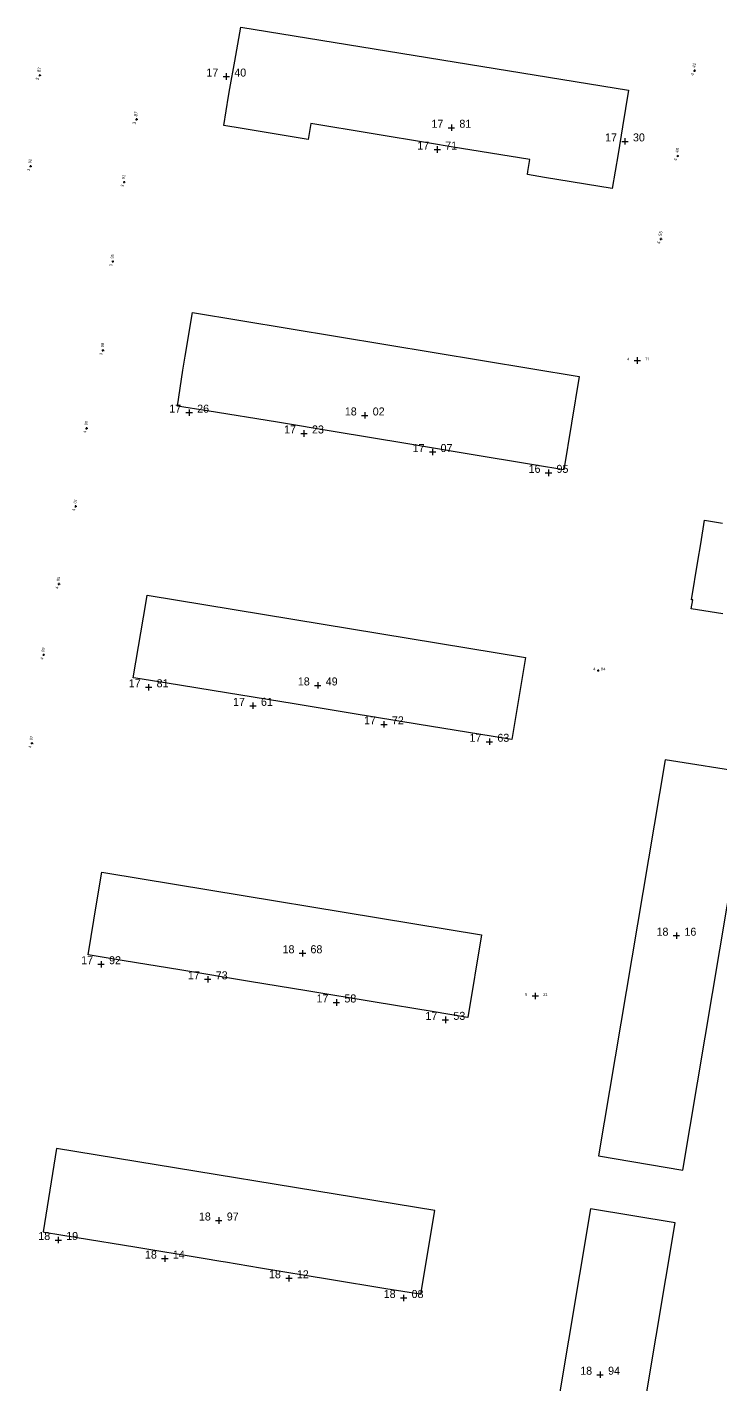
# Model space of a CAD drawing. Header units: inches. Extents: x 254505 to 255520, y 808954 to 809980.
# Drawn here: x 255218.8 to 255305.5, y 809596.8 to 809766.4 of the extents above; entities that cross this region are included whole.
import ezdxf
from ezdxf.enums import TextEntityAlignment as Align

# ---------------------------------------------------------------- set-up
doc = ezdxf.new("R2010")
doc.units = ezdxf.units.IN
doc.header["$MEASUREMENT"] = 0
for name, color, linetype in [('building levels', 6, 'Continuous'), ('orig buildings', 3, 'Continuous'), ('street levels', 5, 'Continuous')]:
    doc.layers.add(name, color=color, linetype=linetype)
doc.styles.add('hebtxt', font='hebtxt')

# ---------------------------------------------------------------- blocks, each defined once
blk = doc.blocks.new('1505')
for points in [[(-0.4, 0), (0.4, 0)], [(0, 0.4), (0, -0.4)]]:
    blk.add_lwpolyline(points)
at = {"style": 'hebtxt'}
blk.add_attdef('METER', text='', height=2, dxfattribs=at).set_placement((-1, 0), align=Align.RIGHT)
blk.add_attdef('CENTIMETER', (1, 0), '', height=2, dxfattribs=at)
blk = doc.blocks.new('1503')
for points in [[(-0.4, 0), (0.4, 0)], [(0, 0.4), (0, -0.4)]]:
    blk.add_lwpolyline(points)
at = {"style": 'hebtxt'}
blk.add_attdef('METER', text='', height=2, dxfattribs=at).set_placement((-1, 0), align=Align.RIGHT)
blk.add_attdef('CENTIMETER', (1, 0), '', height=2, dxfattribs=at)

msp = doc.modelspace()

# ---------------------------------------------------------------- linework, layer by layer
at = {"layer": 'orig buildings'}
for points, elevation in [([(255298.55, 809674.86), (255290.24, 809625.38), (255300.77, 809623.61), (255309.1, 809673.18), (255298.55, 809674.86)], 19.53), ([(255291.53, 809567.59), (255299.82, 809617), (255289.22, 809618.78), (255280.92, 809569.31), (255291.53, 809567.59)], 19.83)]:
    msp.add_lwpolyline(points, close=True, dxfattribs=dict(at, elevation=elevation))
msp.add_lwpolyline([(255268.03, 809608.11), (255269.75, 809618.54), (255222.49, 809626.29), (255220.79, 809615.9), (255220.97, 809615.87), (255225.08, 809615.19), (255232.27, 809614), (255240.81, 809612.6), (255243.01, 809612.23), (255243.59, 809612.14), (255247.98, 809611.41), (255256.6, 809609.99), (255263.65, 809608.83), (255267.87, 809608.13), (255268.03, 809608.11)], close=True, dxfattribs=at)
for points in [[(255293.97, 809758.53, 18.95), (255293.22, 809753.96, 18.98), (255292.66, 809750.59, 19), (255291.94, 809746.24, 19.02), (255283.49, 809747.63, 18.92), (255281.33, 809747.99, 18.9), (255281.39, 809748.35, 18.88), (255281.64, 809749.85, 18.81), (255271.82, 809751.47, 18.91), (255269.35, 809751.88, 18.94), (255254.25, 809754.37, 19.09), (255253.92, 809752.37, 19.22), (255245.67, 809753.73, 19.16), (255243.4, 809754.11, 19.15), (255243.99, 809757.79, 19.15), (255244.14, 809758.75, 19.15), (255244.76, 809762.14, 19.15), (255245.53, 809766.4, 19.15), (255293.97, 809758.53, 18.95)], [(255287.82, 809722.74, 19.09), (255285.9, 809711.11, 19.03), (255282.35, 809711.7, 19.04), (255273.57, 809713.15, 19.06), (255266.15, 809714.38, 19.07), (255257.31, 809715.85, 19.08), (255250.08, 809717.04, 19.1), (255241.3, 809718.47, 19.11), (255237.58, 809719.06, 19.12), (255238.28, 809723.54, 19.08), (255238.57, 809725.29, 19.06), (255239.47, 809730.74, 19.01), (255287.82, 809722.74, 19.09)], [(255281.08, 809687.63, 19.55), (255279.39, 809677.41, 19.5), (255279.09, 809677.46, 19.5), (255275.25, 809678.09, 19.51), (255267.79, 809679.3, 19.54), (255259.42, 809680.67, 19.56), (255252.17, 809681.85, 19.59), (255243.74, 809683.22, 19.61), (255236.29, 809684.44, 19.64), (255232.39, 809685.07, 19.65), (255232.08, 809685.13, 19.65), (255233.68, 809694.63, 19.53), (255233.81, 809695.43, 19.52), (255281.08, 809687.63, 19.55)], [(255275.59, 809653.01, 19.66), (255273.88, 809642.68, 19.65), (255273.59, 809642.73, 19.65), (255269.42, 809643.42, 19.65), (255262.32, 809644.59, 19.65), (255253.78, 809646, 19.65), (255246.58, 809647.19, 19.65), (255237.89, 809648.62, 19.65), (255230.95, 809649.77, 19.65), (255226.67, 809650.47, 19.65), (255226.43, 809650.51, 19.65), (255227.52, 809657.14, 19.58), (255228.13, 809660.84, 19.54), (255228.64, 809660.76, 19.54), (255275.59, 809653.01, 19.66)]]:
    msp.add_polyline3d(points, close=True, dxfattribs=at)
msp.add_polyline3d([(255305.74, 809693.11, 17.73), (255301.82, 809693.75, 17.73), (255301.99, 809694.84, 17.73), (255301.84, 809694.86, 19.71), (255302.63, 809699.69, 19.71), (255302.99, 809701.87, 19.71), (255303.47, 809704.8, 19.71), (255305.72, 809704.43, 18.43)], dxfattribs=at)

# ---------------------------------------------------------------- block references
at = {"layer": 'building levels'}
ref = msp.add_blockref('1505', (255243.7, 809760.24, 17.4), dxfattribs=at)
ref.add_attrib('METER', '17', dxfattribs={"layer": '0', "height": 1, "style": 'hebtxt'}).set_placement((255242.7, 809760.23, 17.4), align=Align.RIGHT)
ref.add_attrib('CENTIMETER', '40', (255244.7, 809760.23, 17.4), dxfattribs={"layer": '0', "height": 1, "style": 'hebtxt'})
ref = msp.add_blockref('1505', (255271.83, 809753.84, 17.81), dxfattribs=at)
ref.add_attrib('METER', '17', dxfattribs={"layer": '0', "height": 1, "style": 'hebtxt'}).set_placement((255270.83, 809753.84, 17.81), align=Align.RIGHT)
ref.add_attrib('CENTIMETER', '81', (255272.83, 809753.84, 17.81), dxfattribs={"layer": '0', "height": 1, "style": 'hebtxt'})
ref = msp.add_blockref('1505', (255293.53, 809752.13, 17.3), dxfattribs=at)
ref.add_attrib('METER', '17', dxfattribs={"layer": '0', "height": 1, "style": 'hebtxt'}).set_placement((255292.53, 809752.13, 17.3), align=Align.RIGHT)
ref.add_attrib('CENTIMETER', '30', (255294.53, 809752.13, 17.3), dxfattribs={"layer": '0', "height": 1, "style": 'hebtxt'})
ref = msp.add_blockref('1505', (255270.06, 809751.12, 17.71), dxfattribs=at)
ref.add_attrib('METER', '17', dxfattribs={"layer": '0', "height": 1, "style": 'hebtxt'}).set_placement((255269.06, 809751.11, 17.71), align=Align.RIGHT)
ref.add_attrib('CENTIMETER', '71', (255271.06, 809751.11, 17.71), dxfattribs={"layer": '0', "height": 1, "style": 'hebtxt'})
ref = msp.add_blockref('1505', (255239.06, 809718.25, 17.26), dxfattribs=at)
ref.add_attrib('METER', '17', dxfattribs={"layer": '0', "height": 1, "style": 'hebtxt'}).set_placement((255238.06, 809718.24, 17.26), align=Align.RIGHT)
ref.add_attrib('CENTIMETER', '26', (255240.06, 809718.24, 17.26), dxfattribs={"layer": '0', "height": 1, "style": 'hebtxt'})
ref = msp.add_blockref('1505', (255261, 809717.89, 18.02), dxfattribs=at)
ref.add_attrib('METER', '18', dxfattribs={"layer": '0', "height": 1, "style": 'hebtxt'}).set_placement((255260, 809717.89, 18.02), align=Align.RIGHT)
ref.add_attrib('CENTIMETER', '02', (255262, 809717.89, 18.02), dxfattribs={"layer": '0', "height": 1, "style": 'hebtxt'})
ref = msp.add_blockref('1505', (255253.41, 809715.64, 17.23), dxfattribs=at)
ref.add_attrib('METER', '17', dxfattribs={"layer": '0', "height": 1, "style": 'hebtxt'}).set_placement((255252.41, 809715.64, 17.23), align=Align.RIGHT)
ref.add_attrib('CENTIMETER', '23', (255254.41, 809715.64, 17.23), dxfattribs={"layer": '0', "height": 1, "style": 'hebtxt'})
ref = msp.add_blockref('1505', (255269.48, 809713.33, 17.07), dxfattribs=at)
ref.add_attrib('METER', '17', dxfattribs={"layer": '0', "height": 1, "style": 'hebtxt'}).set_placement((255268.48, 809713.32, 17.07), align=Align.RIGHT)
ref.add_attrib('CENTIMETER', '07', (255270.48, 809713.32, 17.07), dxfattribs={"layer": '0', "height": 1, "style": 'hebtxt'})
ref = msp.add_blockref('1505', (255283.97, 809710.72, 16.95), dxfattribs=at)
ref.add_attrib('METER', '16', dxfattribs={"layer": '0', "height": 1, "style": 'hebtxt'}).set_placement((255282.97, 809710.72, 16.95), align=Align.RIGHT)
ref.add_attrib('CENTIMETER', '95', (255284.97, 809710.72, 16.95), dxfattribs={"layer": '0', "height": 1, "style": 'hebtxt'})
ref = msp.add_blockref('1505', (255233.99, 809683.93, 17.81), dxfattribs=at)
ref.add_attrib('METER', '17', dxfattribs={"layer": '0', "height": 1, "style": 'hebtxt'}).set_placement((255232.99, 809683.93, 17.81), align=Align.RIGHT)
ref.add_attrib('CENTIMETER', '81', (255234.99, 809683.93, 17.81), dxfattribs={"layer": '0', "height": 1, "style": 'hebtxt'})
ref = msp.add_blockref('1505', (255255.13, 809684.16, 18.49), dxfattribs=at)
ref.add_attrib('METER', '18', dxfattribs={"layer": '0', "height": 1, "style": 'hebtxt'}).set_placement((255254.13, 809684.16, 18.49), align=Align.RIGHT)
ref.add_attrib('CENTIMETER', '49', (255256.13, 809684.16, 18.49), dxfattribs={"layer": '0', "height": 1, "style": 'hebtxt'})
ref = msp.add_blockref('1505', (255247.03, 809681.62, 17.61), dxfattribs=at)
ref.add_attrib('METER', '17', dxfattribs={"layer": '0', "height": 1, "style": 'hebtxt'}).set_placement((255246.03, 809681.61, 17.61), align=Align.RIGHT)
ref.add_attrib('CENTIMETER', '61', (255248.03, 809681.61, 17.61), dxfattribs={"layer": '0', "height": 1, "style": 'hebtxt'})
ref = msp.add_blockref('1505', (255263.4, 809679.3, 17.72), dxfattribs=at)
ref.add_attrib('METER', '17', dxfattribs={"layer": '0', "height": 1, "style": 'hebtxt'}).set_placement((255262.4, 809679.3, 17.72), align=Align.RIGHT)
ref.add_attrib('CENTIMETER', '72', (255264.4, 809679.3, 17.72), dxfattribs={"layer": '0', "height": 1, "style": 'hebtxt'})
ref = msp.add_blockref('1505', (255276.58, 809677.13, 17.63), dxfattribs=at)
ref.add_attrib('METER', '17', dxfattribs={"layer": '0', "height": 1, "style": 'hebtxt'}).set_placement((255275.58, 809677.12, 17.63), align=Align.RIGHT)
ref.add_attrib('CENTIMETER', '63', (255277.58, 809677.12, 17.63), dxfattribs={"layer": '0', "height": 1, "style": 'hebtxt'})
ref = msp.add_blockref('1505', (255299.96, 809652.9, 18.16), dxfattribs=at)
ref.add_attrib('METER', '18', dxfattribs={"layer": '0', "height": 1, "style": 'hebtxt'}).set_placement((255298.96, 809652.89, 18.16), align=Align.RIGHT)
ref.add_attrib('CENTIMETER', '16', (255300.96, 809652.89, 18.16), dxfattribs={"layer": '0', "height": 1, "style": 'hebtxt'})
ref = msp.add_blockref('1505', (255253.22, 809650.7, 18.68), dxfattribs=at)
ref.add_attrib('METER', '18', dxfattribs={"layer": '0', "height": 1, "style": 'hebtxt'}).set_placement((255252.22, 809650.7, 18.68), align=Align.RIGHT)
ref.add_attrib('CENTIMETER', '68', (255254.22, 809650.7, 18.68), dxfattribs={"layer": '0', "height": 1, "style": 'hebtxt'})
ref = msp.add_blockref('1505', (255228.05, 809649.33, 17.92), dxfattribs=at)
ref.add_attrib('METER', '17', dxfattribs={"layer": '0', "height": 1, "style": 'hebtxt'}).set_placement((255227.05, 809649.33, 17.92), align=Align.RIGHT)
ref.add_attrib('CENTIMETER', '92', (255229.05, 809649.33, 17.92), dxfattribs={"layer": '0', "height": 1, "style": 'hebtxt'})
ref = msp.add_blockref('1505', (255241.38, 809647.45, 17.73), dxfattribs=at)
ref.add_attrib('METER', '17', dxfattribs={"layer": '0', "height": 1, "style": 'hebtxt'}).set_placement((255240.38, 809647.44, 17.73), align=Align.RIGHT)
ref.add_attrib('CENTIMETER', '73', (255242.38, 809647.44, 17.73), dxfattribs={"layer": '0', "height": 1, "style": 'hebtxt'})
ref = msp.add_blockref('1505', (255257.46, 809644.55, 17.58), dxfattribs=at)
ref.add_attrib('METER', '17', dxfattribs={"layer": '0', "height": 1, "style": 'hebtxt'}).set_placement((255256.46, 809644.55, 17.58), align=Align.RIGHT)
ref.add_attrib('CENTIMETER', '58', (255258.46, 809644.55, 17.58), dxfattribs={"layer": '0', "height": 1, "style": 'hebtxt'})
ref = msp.add_blockref('1505', (255271.08, 809642.38, 17.53), dxfattribs=at)
ref.add_attrib('METER', '17', dxfattribs={"layer": '0', "height": 1, "style": 'hebtxt'}).set_placement((255270.08, 809642.38, 17.53), align=Align.RIGHT)
ref.add_attrib('CENTIMETER', '53', (255272.08, 809642.38, 17.53), dxfattribs={"layer": '0', "height": 1, "style": 'hebtxt'})
ref = msp.add_blockref('1505', (255242.76, 809617.31, 18.97), dxfattribs=at)
ref.add_attrib('METER', '18', dxfattribs={"layer": '0', "height": 1, "style": 'hebtxt'}).set_placement((255241.76, 809617.31, 18.97), align=Align.RIGHT)
ref.add_attrib('CENTIMETER', '97', (255243.76, 809617.31, 18.97), dxfattribs={"layer": '0', "height": 1, "style": 'hebtxt'})
ref = msp.add_blockref('1505', (255222.69, 809614.87, 18.19), dxfattribs=at)
ref.add_attrib('METER', '18', dxfattribs={"layer": '0', "height": 1, "style": 'hebtxt'}).set_placement((255221.69, 809614.87, 18.19), align=Align.RIGHT)
ref.add_attrib('CENTIMETER', '19', (255223.69, 809614.87, 18.19), dxfattribs={"layer": '0', "height": 1, "style": 'hebtxt'})
ref = msp.add_blockref('1505', (255236.02, 809612.55, 18.14), dxfattribs=at)
ref.add_attrib('METER', '18', dxfattribs={"layer": '0', "height": 1, "style": 'hebtxt'}).set_placement((255235.02, 809612.55, 18.14), align=Align.RIGHT)
ref.add_attrib('CENTIMETER', '14', (255237.02, 809612.55, 18.14), dxfattribs={"layer": '0', "height": 1, "style": 'hebtxt'})
ref = msp.add_blockref('1505', (255251.52, 809610.09, 18.12), dxfattribs=at)
ref.add_attrib('METER', '18', dxfattribs={"layer": '0', "height": 1, "style": 'hebtxt'}).set_placement((255250.52, 809610.09, 18.12), align=Align.RIGHT)
ref.add_attrib('CENTIMETER', '12', (255252.52, 809610.09, 18.12), dxfattribs={"layer": '0', "height": 1, "style": 'hebtxt'})
ref = msp.add_blockref('1505', (255265.86, 809607.63, 18.08), dxfattribs=at)
ref.add_attrib('METER', '18', dxfattribs={"layer": '0', "height": 1, "style": 'hebtxt'}).set_placement((255264.86, 809607.63, 18.08), align=Align.RIGHT)
ref.add_attrib('CENTIMETER', '08', (255266.86, 809607.63, 18.08), dxfattribs={"layer": '0', "height": 1, "style": 'hebtxt'})
ref = msp.add_blockref('1505', (255290.42, 809598.04, 18.94), dxfattribs=at)
ref.add_attrib('METER', '18', dxfattribs={"layer": '0', "height": 1, "style": 'hebtxt'}).set_placement((255289.42, 809598.04, 18.94), align=Align.RIGHT)
ref.add_attrib('CENTIMETER', '94', (255291.42, 809598.04, 18.94), dxfattribs={"layer": '0', "height": 1, "style": 'hebtxt'})
at = {"layer": 'street levels'}
ref = msp.add_blockref('1503', (255220.39, 809760.41, 4.03), dxfattribs=dict(at, xscale=0.35, yscale=0.35, zscale=0.35, rotation=79.10933858348737))
ref.add_attrib('METER', '3', dxfattribs={"layer": '0', "height": 0.4, "rotation": 79.1093, "style": 'hebtxt'}).set_placement((255220.32, 809760.06, 4.03), align=Align.RIGHT)
ref.add_attrib('CENTIMETER', '87', (255220.45, 809760.75, 4.03), dxfattribs={"layer": '0', "height": 0.4, "rotation": 79.1093, "style": 'hebtxt'})
ref = msp.add_blockref('1503', (255302.24, 809760.96, 4.49), dxfattribs=dict(at, xscale=0.35, yscale=0.35, zscale=0.35, rotation=78.81086565647256))
ref.add_attrib('METER', '4', dxfattribs={"layer": '0', "height": 0.4, "rotation": 78.8109, "style": 'hebtxt'}).set_placement((255302.17, 809760.62, 4.49), align=Align.RIGHT)
ref.add_attrib('CENTIMETER', '41', (255302.31, 809761.3, 4.49), dxfattribs={"layer": '0', "height": 0.4, "rotation": 78.8109, "style": 'hebtxt'})
ref = msp.add_blockref('1503', (255232.49, 809754.88, 4.04), dxfattribs=dict(at, xscale=0.35, yscale=0.35, zscale=0.35, rotation=80.35998952889845))
ref.add_attrib('METER', '3', dxfattribs={"layer": '0', "height": 0.4, "rotation": 80.36, "style": 'hebtxt'}).set_placement((255232.43, 809754.54, 4.04), align=Align.RIGHT)
ref.add_attrib('CENTIMETER', '87', (255232.55, 809755.23, 4.04), dxfattribs={"layer": '0', "height": 0.4, "rotation": 80.36, "style": 'hebtxt'})
ref = msp.add_blockref('1503', (255300.13, 809750.32, 4.55), dxfattribs=dict(at, xscale=0.35, yscale=0.35, zscale=0.35, rotation=78.72250913647044))
ref.add_attrib('METER', '4', dxfattribs={"layer": '0', "height": 0.4, "rotation": 78.7225, "style": 'hebtxt'}).set_placement((255300.06, 809749.98, 4.55), align=Align.RIGHT)
ref.add_attrib('CENTIMETER', '48', (255300.2, 809750.67, 4.55), dxfattribs={"layer": '0', "height": 0.4, "rotation": 78.7225, "style": 'hebtxt'})
ref = msp.add_blockref('1503', (255219.24, 809749.03, -6.69), dxfattribs=dict(at, xscale=0.35, yscale=0.35, zscale=0.35, rotation=80.83148585142602))
ref.add_attrib('METER', '3', dxfattribs={"layer": '0', "height": 0.35, "rotation": 80.8315, "style": 'hebtxt'}).set_placement((255219.19, 809748.68, -6.69), align=Align.RIGHT)
ref.add_attrib('CENTIMETER', '92', (255219.3, 809749.37, -6.69), dxfattribs={"layer": '0', "height": 0.35, "rotation": 80.8315, "style": 'hebtxt'})
ref = msp.add_blockref('1503', (255230.94, 809747.04, -6.7), dxfattribs=dict(at, xscale=0.35, yscale=0.35, zscale=0.35, rotation=80.60889348101423))
ref.add_attrib('METER', '3', dxfattribs={"layer": '0', "height": 0.35, "rotation": 80.6089, "style": 'hebtxt'}).set_placement((255230.89, 809746.7, -6.7), align=Align.RIGHT)
ref.add_attrib('CENTIMETER', '91', (255231, 809747.39, -6.7), dxfattribs={"layer": '0', "height": 0.35, "rotation": 80.6089, "style": 'hebtxt'})
ref = msp.add_blockref('1503', (255298.03, 809739.93, 4.63), dxfattribs=dict(at, xscale=0.35, yscale=0.35, zscale=0.35, rotation=78.63415261646834))
ref.add_attrib('METER', '4', dxfattribs={"layer": '0', "height": 0.4, "rotation": 78.6342, "style": 'hebtxt'}).set_placement((255297.96, 809739.59, 4.63), align=Align.RIGHT)
ref.add_attrib('CENTIMETER', '55', (255298.1, 809740.27, 4.63), dxfattribs={"layer": '0', "height": 0.4, "rotation": 78.6342, "style": 'hebtxt'})
ref = msp.add_blockref('1503', (255229.52, 809737.13, -6.66), dxfattribs=dict(at, xscale=0.35, yscale=0.35, zscale=0.35, rotation=80.70677714726115))
ref.add_attrib('METER', '3', dxfattribs={"layer": '0', "height": 0.35, "rotation": 80.7068, "style": 'hebtxt'}).set_placement((255229.46, 809736.78, -6.66), align=Align.RIGHT)
ref.add_attrib('CENTIMETER', '95', (255229.58, 809737.47, -6.66), dxfattribs={"layer": '0', "height": 0.35, "rotation": 80.7068, "style": 'hebtxt'})
ref = msp.add_blockref('1503', (255228.3, 809726.04, -6.63), dxfattribs=dict(at, xscale=0.35, yscale=0.35, zscale=0.35, rotation=80.70677714726115))
ref.add_attrib('METER', '3', dxfattribs={"layer": '0', "height": 0.35, "rotation": 80.7068, "style": 'hebtxt'}).set_placement((255228.24, 809725.69, -6.63), align=Align.RIGHT)
ref.add_attrib('CENTIMETER', '98', (255228.36, 809726.38, -6.63), dxfattribs={"layer": '0', "height": 0.35, "rotation": 80.7068, "style": 'hebtxt'})
ref = msp.add_blockref('1503', (255295.06, 809724.76, 4.71), dxfattribs=at)
ref.add_attrib('METER', '4', dxfattribs={"layer": '0', "height": 0.35, "style": 'hebtxt'}).set_placement((255294.06, 809724.76, 4.71), align=Align.RIGHT)
ref.add_attrib('CENTIMETER', '71', (255296.06, 809724.76, 4.71), dxfattribs={"layer": '0', "height": 0.35, "style": 'hebtxt'})
ref = msp.add_blockref('1503', (255226.26, 809716.29, -6.61), dxfattribs=dict(at, xscale=0.35, yscale=0.35, zscale=0.35, rotation=80.70677714726115))
ref.add_attrib('METER', '4', dxfattribs={"layer": '0', "height": 0.35, "rotation": 80.7068, "style": 'hebtxt'}).set_placement((255226.21, 809715.95, -6.61), align=Align.RIGHT)
ref.add_attrib('CENTIMETER', '00', (255226.32, 809716.64, -6.61), dxfattribs={"layer": '0', "height": 0.35, "rotation": 80.7068, "style": 'hebtxt'})
ref = msp.add_blockref('1503', (255224.89, 809706.54, -6.59), dxfattribs=dict(at, xscale=0.35, yscale=0.35, zscale=0.35, rotation=80.70677714726115))
ref.add_attrib('METER', '4', dxfattribs={"layer": '0', "height": 0.35, "rotation": 80.7068, "style": 'hebtxt'}).set_placement((255224.83, 809706.19, -6.59), align=Align.RIGHT)
ref.add_attrib('CENTIMETER', '01', (255224.94, 809706.88, -6.59), dxfattribs={"layer": '0', "height": 0.35, "rotation": 80.7068, "style": 'hebtxt'})
ref = msp.add_blockref('1503', (255222.78, 809696.84, -6.55), dxfattribs=dict(at, xscale=0.35, yscale=0.35, zscale=0.35, rotation=80.70677714726115))
ref.add_attrib('METER', '4', dxfattribs={"layer": '0', "height": 0.35, "rotation": 80.7068, "style": 'hebtxt'}).set_placement((255222.73, 809696.49, -6.55), align=Align.RIGHT)
ref.add_attrib('CENTIMETER', '05', (255222.84, 809697.18, -6.55), dxfattribs={"layer": '0', "height": 0.35, "rotation": 80.7068, "style": 'hebtxt'})
ref = msp.add_blockref('1503', (255220.89, 809687.99, -6.51), dxfattribs=dict(at, xscale=0.35, yscale=0.35, zscale=0.35, rotation=80.70677714726115))
ref.add_attrib('METER', '4', dxfattribs={"layer": '0', "height": 0.35, "rotation": 80.7068, "style": 'hebtxt'}).set_placement((255220.84, 809687.64, -6.51), align=Align.RIGHT)
ref.add_attrib('CENTIMETER', '09', (255220.95, 809688.33, -6.51), dxfattribs={"layer": '0', "height": 0.35, "rotation": 80.7068, "style": 'hebtxt'})
ref = msp.add_blockref('1503', (255290.18, 809686.03, 4.84), dxfattribs=dict(at, xscale=0.35, yscale=0.35, zscale=0.35))
ref.add_attrib('METER', '4', dxfattribs={"layer": '0', "height": 0.35, "style": 'hebtxt'}).set_placement((255289.83, 809686.03, 4.84), align=Align.RIGHT)
ref.add_attrib('CENTIMETER', '84', (255290.53, 809686.03, 4.84), dxfattribs={"layer": '0', "height": 0.35, "style": 'hebtxt'})
ref = msp.add_blockref('1503', (255219.41, 809676.94, -6.54), dxfattribs=dict(at, xscale=0.35, yscale=0.35, zscale=0.35, rotation=80.70677714726115))
ref.add_attrib('METER', '4', dxfattribs={"layer": '0', "height": 0.35, "rotation": 80.7068, "style": 'hebtxt'}).set_placement((255219.35, 809676.6, -6.54), align=Align.RIGHT)
ref.add_attrib('CENTIMETER', '07', (255219.46, 809677.29, -6.54), dxfattribs={"layer": '0', "height": 0.35, "rotation": 80.7068, "style": 'hebtxt'})
ref = msp.add_blockref('1503', (255282.32, 809645.37, 5.21), dxfattribs=at)
ref.add_attrib('METER', '5', dxfattribs={"layer": '0', "height": 0.35, "style": 'hebtxt'}).set_placement((255281.32, 809645.37, 5.21), align=Align.RIGHT)
ref.add_attrib('CENTIMETER', '21', (255283.32, 809645.37, 5.21), dxfattribs={"layer": '0', "height": 0.35, "style": 'hebtxt'})

doc.saveas('drawing.dxf')
